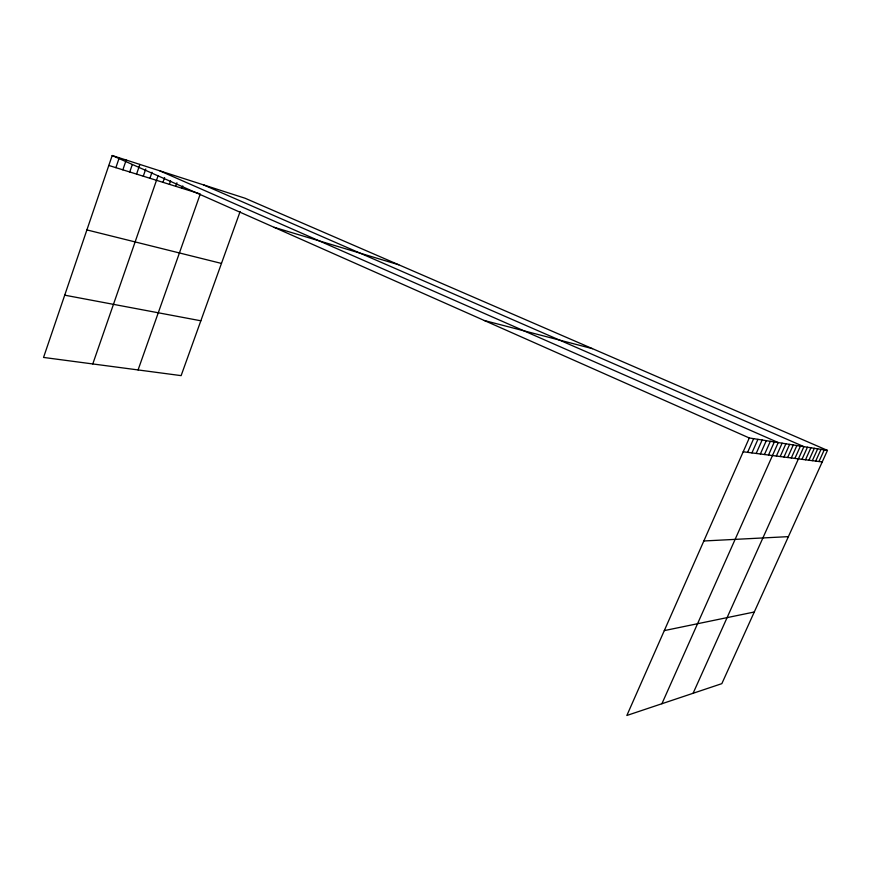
<?xml version="1.0" encoding="UTF-8"?>
<svg xmlns="http://www.w3.org/2000/svg" width="871" height="871" viewBox="0 0 871 871"><rect width="100%" height="100%" fill="white"/><g stroke="black" fill="none" stroke-linecap="round" stroke-linejoin="round"><path stroke-width="1.31" d="M827.45 450.394L749.289 437.971L626.859 715.472L721.841 683.648L827.45 450.394L244.925 198.185L112.185 155.528L43.55 357.437L181.124 375.63L240.124 211.533M115.876 167.657L119.24 157.793M122.855 169.834L126.208 160.035M129.746 171.979L132.261 164.673M136.562 174.102L139.893 164.423M143.28 176.203L145.773 168.985M149.932 178.272L151.99 172.295M92.783 363.947L158.141 175.561M162.975 182.333L164.608 177.619M169.377 184.325L170.607 180.809M175.702 186.296L176.922 182.801M181.952 188.245L182.768 185.926M138.075 369.935L200.276 193.95M747.612 452.343L753.655 438.657M751.934 452.898L757.933 439.343M756.191 453.443L762.147 440.007M760.372 453.987L766.284 440.672M764.477 454.51L770.345 441.314M768.505 455.032L774.33 441.945M661.906 703.735L778.249 442.566L159.785 170.825M776.366 456.045L782.104 443.187M780.198 456.535L785.892 443.785M783.965 457.014L789.616 444.373M787.667 457.493L793.274 444.961M791.314 457.961L796.878 445.538M794.896 458.418L800.427 446.094M693.098 693.283L803.911 446.649L203.487 184.87M801.984 459.333L807.439 447.215M805.501 459.779L810.912 447.759M808.952 460.226L814.331 448.304M812.349 460.661L817.684 448.837M815.692 461.097L820.994 449.371M818.99 461.51L824.249 449.882M664.301 630.604L754.275 612.008M703.844 540.978L788.397 536.634M743.192 451.777L822.224 461.935M64.715 295.171L200.842 320.789M86.893 229.911L221.463 263.423M484.374 320.528L592.498 348.672M274.125 227.32L398.776 264.784M108.81 165.457L199.067 193.58M112.185 155.528L749.289 437.971"/></g></svg>
